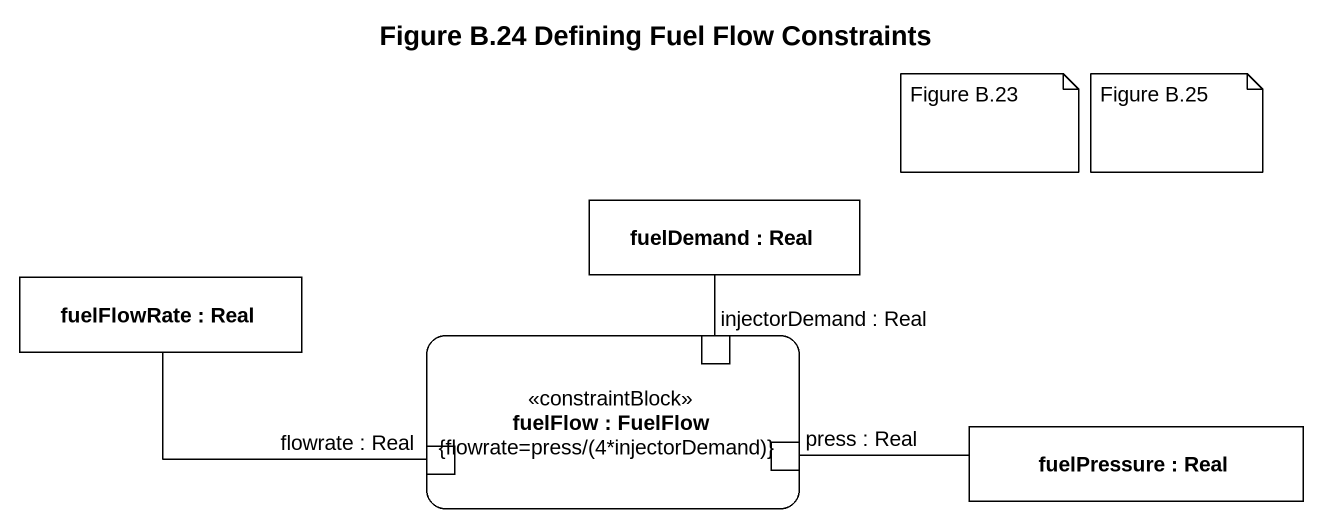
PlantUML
@startuml
title Figure B.24 Defining Fuel Flow Constraints
rectangle "fuelDemand : Real" as fuelDemand #FFFFFF
rectangle "fuelFlowRate : Real" as fuelFlowRate #FFFFFF
rectangle "fuelFlow : FuelFlow\n{flowrate=press/(4*injectorDemand)}" as fuelFlow <<constraintBlock>> #FFFFFF {
  port "injectorDemand : Real" as injectorDemand_Real #FFFFFF
  port "flowrate : Real" as flowrate_Real #FFFFFF
  port "press : Real" as press_Real #FFFFFF
}
rectangle "fuelPressure : Real" as fuelPressure #FFFFFF
fuelDemand -- injectorDemand_Real
fuelFlowRate -right- flowrate_Real
fuelPressure -left- press_Real
note as N1
  Figure B.23
end note
note as N2
  Figure B.25
end note
@enduml
